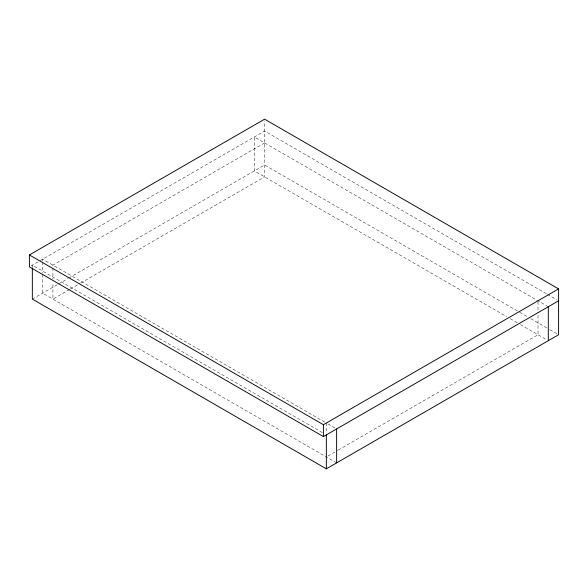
<?xml version="1.0" encoding="UTF-8"?>
<svg xmlns="http://www.w3.org/2000/svg" width="588" height="588" viewBox="0 0 588 588"><rect width="100%" height="100%" fill="white"/><g stroke="black" fill="none" stroke-linecap="round" stroke-linejoin="round"><path stroke-width="0.44" stroke-dasharray="2.94 2.21" d="M30.988 265.923L264.6 131.05L546.678 293.904M264.6 142.935L52.92 265.144L52.92 278.91M32.34 299.094L57.69 284.452M58.484 283.997L68.002 278.506M68.796 278.043L264.6 165L518.873 311.802M69.568 289.48L52.92 299.094L52.92 282.578M70.362 289.024L79.872 283.526M80.666 283.071L264.6 176.878L264.6 120.996M327.928 456.038L337.439 450.54M338.232 450.085L538.02 334.741L538.02 313.632M547.472 294.368L557.012 299.873M548.31 306.73L254.31 136.989L254.31 170.939L506.988 316.822M519.667 312.257L527.612 316.844M530.788 318.681L549.067 329.236M549.861 329.692L558.6 334.741M510.171 318.659L517.322 322.79M520.498 324.62L546.73 339.761M324.708 422.059L42.63 259.205L42.63 261.035M327.891 423.897L336.63 428.946M322.364 432.592L32.34 265.144L32.34 266.981M336.63 462.888L42.63 293.155L42.63 273.883M538.02 301.71L538.02 312.72M326.34 423L326.34 433.091M42.63 261.954L42.63 272.964"/><path stroke-width="0.88" d="M558.6 300.791L323.4 436.583L29.4 266.842L29.4 254.957L264.6 119.166L558.6 288.906L558.6 334.741L326.34 468.834L32.34 299.094L32.34 267.9M29.4 254.957L323.4 424.698L558.6 288.906M548.31 306.73L548.31 340.68M336.63 428.946L336.63 462.888M326.34 434.885L326.34 468.834M323.4 424.698L323.4 436.583"/></g></svg>
